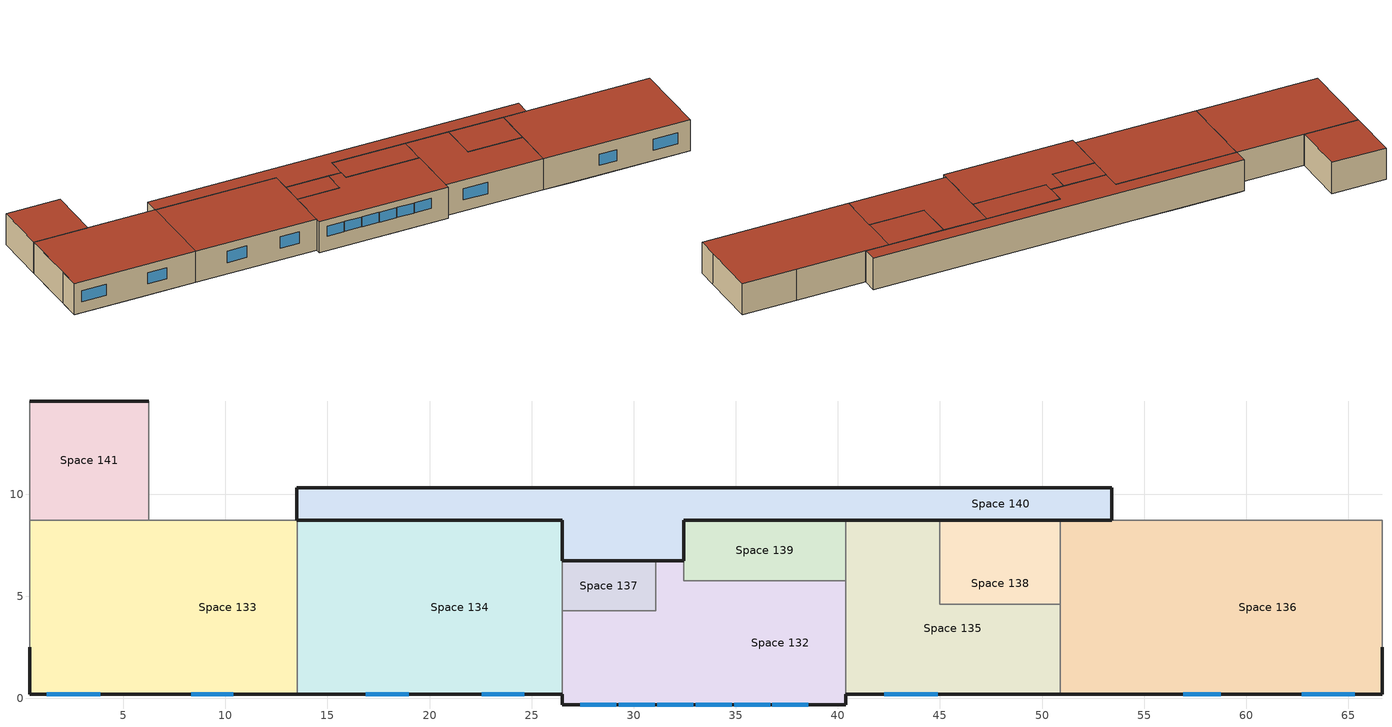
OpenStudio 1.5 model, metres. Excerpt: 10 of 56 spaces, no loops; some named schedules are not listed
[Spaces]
Space 132
 floor to Space 103: 31.07,4.3 31.07,-0.32 26.49,-0.32 26.49,4.3 z4.05
 floor to Space 104: 33.96,2.05 33.96,-0.32 31.07,-0.32 31.07,2.05 z4.05
 floor to Space 102: 40.38,5.75 40.38,-0.32 33.96,-0.32 33.96,5.75 z4.05
 floor to Space 111: 32.46,6.74 32.46,5.75 33.96,5.75 33.96,2.05 31.07,2.05 31.07,6.74 z4.05
 wall outside: 26.49,0.2 26.49,-0.32 40.38,-0.32 40.38,0.2 z4.05:7.56
 wall to Space 139: 40.38,5.75 32.46,5.75 32.46,6.74 z4.05:7.56
 wall to Space 135: 40.38,0.2 40.38,5.75 z4.05:7.56
 wall to Space 134: 26.49,4.3 26.49,0.2 z4.05:7.56
 wall to Space 137: 31.07,6.74 31.07,4.3 26.49,4.3 z4.05:7.56
 wall adiabatic (000 Interior Partition): 32.46,6.74 31.07,6.74 z4.05:7.56
 window: 27.39,-0.32 29.15,-0.32 / 33.05,-0.32 34.81,-0.32 z5.67:6.79; 29.27,-0.32 31.03,-0.32 / 31.16,-0.32 32.92,-0.32 / 36.78,-0.32 38.54,-0.32 z5.69:6.81; 34.92,-0.32 36.69,-0.32 z5.68:6.8
 roof outside: 40.38,-0.32 40.38,5.75 32.46,5.75 32.46,6.74 31.07,6.74 31.07,4.3 26.49,4.3 26.49,-0.32 z7.56
Space 133
 floor to Space 106: 13.51,8.73 13.51,0.2 6.71,0.2 6.71,8.73 z4.05
 floor to Space 105: 6.71,8.73 6.71,0.2 0.41,0.2 0.41,8.73 z4.05
 wall outside: 0.41,2.51 0.41,0.2 13.51,0.2 z4.05:7.56
 wall to Space 141: 6.24,8.73 0.41,8.73 z4.05:7.56
 wall to Space 142: 13.49,8.73 6.24,8.73 z4.05:7.56
 wall adiabatic (000 Interior Partition): 13.51,8.73 13.49,8.73 z4.05:7.56
 wall to Space 134: 13.51,0.2 13.51,8.73 z4.05:7.56
 wall to Space 158: 0.41,8.73 0.41,2.51 z4.05:7.56
 window: 8.33,0.2 10.39,0.2 z5.31:6.58; 1.26,0.2 3.88,0.2 z5.25:6.52
 roof outside: 13.51,0.2 13.51,8.73 0.41,8.73 0.41,0.2 z7.56
Space 134
 floor to Space 107: 26.49,8.73 26.49,0.2 16.48,0.2 16.48,8.73 z4.05
 floor to Space 106: 16.48,8.73 16.48,0.2 13.51,0.2 13.51,8.73 z4.05
 wall outside: 13.51,0.2 26.49,0.2 z4.05:7.56
 wall adiabatic (000 Interior Partition): 26.49,6.74 26.49,8.73 13.51,8.73 z4.05:7.56
 wall to Space 137: 26.49,4.3 26.49,6.74 z4.05:7.56
 window: 22.56,0.2 24.64,0.2 z5.37:6.64; 16.87,0.2 18.99,0.2 z5.35:6.62
 roof outside: 26.49,0.2 26.49,8.73 13.51,8.73 13.51,0.2 z7.56
Space 135
 floor to Space 114: 42.55,8.73 42.55,8.5 40.38,8.5 40.38,8.73 z4.05
 floor to Space 115: 42.55,8.73 45,8.73 45,8.5 42.55,8.5 z4.05
 floor to Space 111: 45,8.5 45,6.66 40.38,6.66 40.38,8.5 z4.05
 floor to Space 108: 45,6.66 45,4.62 50.89,4.62 50.89,0.2 40.38,0.2 40.38,6.66 z4.05
 wall outside: 40.38,0.2 50.89,0.2 z4.05:7.56
 wall adiabatic (000 Interior Ceiling): 45,8.73 40.38,8.73 z4.05:7.56
 wall to Space 138: 50.89,4.62 45,4.62 45,8.73 z4.05:7.56
 wall to Space 136: 50.89,0.2 50.89,4.62 z4.05:7.56
 wall to Space 139: 40.38,8.73 40.38,5.75 z4.05:7.56
 window: 42.26,0.2 44.88,0.2 z5.32:6.59
 roof outside: 50.89,0.2 50.89,4.62 45,4.62 45,8.73 40.38,8.73 40.38,0.2 z7.56
Space 136
 floor to Space 115: 53.41,8.73 53.41,8.5 50.89,8.5 50.89,8.73 z4.05
 floor to Space 110: 66.65,8.73 66.65,0.2 55.47,0.2 55.47,8.5 60.67,8.5 60.67,8.73 z4.05
 floor to Space 160: 55.47,2.29 55.47,0.2 53.64,0.2 53.64,2.29 z4.05
 floor to Space 116: 60.67,8.73 60.67,8.5 53.41,8.5 53.41,8.73 z4.05
 floor to Space 111: 55.47,8.5 55.47,2.29 53.64,2.29 53.64,6.66 50.89,6.66 50.89,8.5 z4.05
 floor to Space 108: 53.64,6.66 53.64,0.2 50.89,0.2 50.89,6.66 z4.05
 wall outside: 50.89,0.2 66.65,0.2 66.65,2.51 z4.05:7.56
 wall adiabatic (000 Interior Partition): 53.41,8.73 50.89,8.73 z4.05:7.56
 wall to Space 143: 60.78,8.73 53.41,8.73 z4.05:7.56
 wall to Space 144: 66.65,8.73 60.78,8.73 z4.05:7.56
 wall to Space 138: 50.89,8.73 50.89,4.62 z4.05:7.56
 wall to Space 156: 66.65,2.51 66.65,8.73 z4.05:7.56
 window: 62.71,0.2 65.32,0.2 z5.21:6.48; 56.91,0.2 58.76,0.2 z5.13:6.38
 roof outside: 66.65,0.2 66.65,8.73 50.89,8.73 50.89,0.2 z7.56
Space 137
 floor to Space 112: 31.07,6.74 31.07,4.3 26.49,4.3 26.49,6.74 z4.05
 wall adiabatic (000 Interior Partition): 31.07,6.74 26.49,6.74 z4.05:7.56
 roof outside: 31.07,4.3 31.07,6.74 26.49,6.74 26.49,4.3 z7.56
Space 138
 floor to Space 115: 50.89,8.73 50.89,8.5 45,8.5 45,8.73 z4.05
 floor to Space 108: 50.89,6.66 50.89,4.62 45,4.62 45,6.66 z4.05
 floor to Space 111: 50.89,8.5 50.89,6.66 45,6.66 45,8.5 z4.05
 wall adiabatic (000 Interior Ceiling): 50.89,8.73 45,8.73 z4.05:7.56
 roof outside: 50.89,4.62 50.89,8.73 45,8.73 45,4.62 z7.56
Space 139
 floor to Space 102: 40.38,6.66 40.38,5.75 33.96,5.75 33.96,6.66 z4.05
 floor to Space 113: 39.95,8.73 39.95,8.5 33.1,8.5 33.1,8.73 z4.05
 floor to Space 114: 40.38,8.73 40.38,8.5 39.95,8.5 39.95,8.73 z4.05
 floor to Space 111: 33.1,8.73 33.1,8.5 40.38,8.5 40.38,6.66 33.96,6.66 33.96,5.75 32.46,5.75 32.46,8.73 z4.05
 wall adiabatic (000 Interior Partition): 40.38,8.73 32.46,8.73 32.46,6.74 z4.05:7.56
 roof outside: 40.38,5.75 40.38,8.73 32.46,8.73 32.46,5.75 z7.56
Space 140
 floor ground (000 Interior Floor): 42.55,10.32 42.55,8.73 39.95,8.73 39.95,10.32 z4.05
 floor ground: 13.96,10.32 13.96,8.73 13.49,8.73 13.49,10.32 z4.05; 20.39,10.32 20.39,8.73 13.96,8.73 13.96,10.32 z4.05; 53.41,10.32 53.41,8.73 42.55,8.73 42.55,10.32 z4.05; 31.07,10.32 31.07,8.73 26.59,8.73 26.59,10.32 z4.05; 31.07,8.73 31.07,6.74 26.49,6.74 26.49,8.73 z4.05; 39.95,10.32 39.95,8.73 33.1,8.73 33.1,10.32 z4.05; 26.59,10.32 26.59,8.73 20.39,8.73 20.39,10.32 z4.05; 33.1,10.32 33.1,8.73 32.46,8.73 32.46,6.74 31.07,6.74 31.07,10.32 z4.05
 wall outside: 26.49,8.73 26.49,6.74 31.07,6.74 32.46,6.74 32.46,8.73 40.38,8.73 45,8.73 50.89,8.73 53.41,8.73 53.41,10.32 13.49,10.32 13.49,8.73 13.51,8.73 26.49,8.73 z4.05:7.56
 roof outside: 32.46,6.74 32.46,8.73 53.41,8.73 53.41,10.32 13.49,10.32 13.49,8.73 26.49,8.73 26.49,6.74 z7.56
Space 141
 floor to Space 105: 6.24,14.57 6.24,8.73 0.41,8.73 0.41,14.57 z4.05
 wall outside: 6.24,14.57 0.41,14.57 z4.05:7.56
 wall to Space 142: 6.24,8.73 6.24,14.57 z4.05:7.56
 wall to Space 158: 0.41,14.57 0.41,8.73 z4.05:7.56
 roof outside: 6.24,8.73 6.24,14.57 0.41,14.57 0.41,8.73 z7.56
[Site]
Site 1: Latitude {deg}=53.53; Longitude {deg}=-114.1; Time Zone {hr}=-7; Elevation {m}=723
[Building]
005 Hangar 4: North Axis {deg}=-15; Nominal Floor to Floor Height {m}=3; Default Construction Set=Vintage 4; Default Schedule Set=NRCan Cold Lake Default Schedule Set
[ClimateZones]
Climate Zone Institution Name 1=ASHRAE; Climate Zone Document Name 1=ANSI/ASHRAE Standard 169; Climate Zone Document Year 1=2006; Climate Zone Institution Name 2=CEC; Climate Zone Document Name 2=California Climate Zone Descriptions; Climate Zone Document Year 2=1995
[SizingPeriod:DesignDay] Barometric Pressure {Pa}=92936; Wind Direction {deg}=180; Sky Clearness=0; Rain Indicator=0; Snow Indicator=0; Day of Month=21; Daylight Saving Time Indicator=0; Dry-Bulb Temperature Range Modifier Type=DefaultMultipliers
Name | Maximum Dry-Bulb Temperature {C} | Daily Dry-Bulb Temperature Range {deltaC} | Humidity Indicating Conditions at Maximum Dry-Bulb {BasedOnField A3} | Wind Speed {m/s} | Month | Day Type | Humidity Indicating Type | Solar Model Indicator | ASHRAE Taub | ASHRAE Taud
Edmonton Stony Plain Ann Clg .4% Condns WB=>MDB | 25.3 | 12 | 19 | 3.8 | 7 | SummerDesignDay | Wetbulb | ASHRAETau | 0.353 | 2.369
Edmonton Stony Plain Ann Hum_n 99.6% Condns DP=>MCDB | -32.4 | 0 | -37.7 | 1.9 | 1 | WinterDesignDay | Dewpoint | ASHRAEClearSky
Edmonton Stony Plain Ann Clg .4% Condns DP=>MDB | 22.6 | 12 | 16.5 | 3.8 | 7 | SummerDesignDay | Dewpoint | ASHRAETau | 0.353 | 2.369
Edmonton Stony Plain Ann Clg .4% Condns DB=>MWB | 27.5 | 12 | 17.6 | 3.8 | 7 | SummerDesignDay | Wetbulb | ASHRAETau | 0.353 | 2.369
[Construction]
000 ExtSlabCarpet 4in ClimateZone 1-8: MAT-CC05 4 HW CONCRETE, CP02 CARPET PAD
000 Interior Ceiling: 000 M11 100mm lightweight concrete, 000 F05 Ceiling air space resistance, 000 F16 Acoustic tile
000 Interior Floor: 000 F16 Acoustic tile, 000 F05 Ceiling air space resistance, 000 M11 100mm lightweight concrete
000 Interior Partition: 000 G05 25mm wood
000 Interior Wall: 000 G01a 19mm gypsum board, 000 F04 Wall air space resistance, 000 G01a 19mm gypsum board
Vintage 4 Door R4: Vintage 4 Door mtl R4
Vintage 4 wall R8: Vintage 4 Wall mtl R8
Vintage 4 Roof R12: Vintage 4 Roof mtl R12
Vintage 4 Window R1.6: Vintage 4 Windows R1.6
[Material]
Name | Roughness | Thickness | Conductivity | Density | Specific Heat | Thermal Absorptance | Solar Absorptance | Visible Absorptance
000 F16 Acoustic tile | MediumSmooth | 0.0191 | 0.06 | 368 | 590
000 G01a 19mm gypsum board | MediumSmooth | 0.019 | 0.16 | 800 | 1090
000 G05 25mm wood | MediumSmooth | 0.0254 | 0.15 | 608 | 1630
000 M11 100mm lightweight concrete | MediumRough | 0.1016 | 0.53 | 1280 | 840
MAT-CC05 4 HW CONCRETE | Rough | 0.1016 | 1.311 | 2240 | 836.8 | 0.9 | 0.7 | 0.7
Vintage 4 Door mtl R4 | MediumRough | 0.03169 | 0.045 | 265 | 836.8 | 0.9 | 0.7 | 0.7
Vintage 4 Roof mtl R12 | MediumRough | 0.095745 | 0.045 | 265 | 836.8 | 0.9 | 0.7 | 0.7
Vintage 4 Wall mtl R8 | MediumRough | 0.06338 | 0.045 | 265 | 836.8 | 0.9 | 0.7 | 0.7
[Material:AirGap]
Name | Thermal Resistance
000 F04 Wall air space resistance | 0.15
000 F05 Ceiling air space resistance | 0.18
[Material:NoMass]
CP02 CARPET PAD: Roughness=VeryRough; Thermal Resistance=0.2165; Thermal Absorptance=0.9; Solar Absorptance=0.7; Visible Absorptance=0.8
[DefaultConstructionSet]
Vintage 4: Default Exterior Surface Constructions=Default Surface Constructions 1; Default Interior Surface Constructions=Default Surface Constructions 2; Default Ground Contact Surface Constructions=Default Surface Constructions 3; Default Exterior SubSurface Constructions=Default Sub Surface Constructions 1; Default Interior SubSurface Constructions=Default Sub Surface Constructions 2
[DefaultSurfaceConstructions]
Name | Floor Construction | Wall Construction | Roof Ceiling Construction
Default Surface Constructions 1 | 000 ExtSlabCarpet 4in ClimateZone 1-8 | Vintage 4 wall R8 | Vintage 4 Roof R12
Default Surface Constructions 2 | 000 Interior Floor | 000 Interior Wall | 000 Interior Ceiling
Default Surface Constructions 3 | 000 ExtSlabCarpet 4in ClimateZone 1-8 | 000 ExtSlabCarpet 4in ClimateZone 1-8 | 000 ExtSlabCarpet 4in ClimateZone 1-8
[DefaultSubSurfaceConstructions]
Name | Fixed Window Construction | Operable Window Construction | Door Construction | Glass Door Construction
Default Sub Surface Constructions 1 | Vintage 4 Window R1.6 | Vintage 4 Window R1.6 | Vintage 4 Door R4 | Vintage 4 Window R1.6
Default Sub Surface Constructions 2
[WindowMaterial:SimpleGlazingSystem]
Vintage 4 Windows R1.6: U-Factor {W/m2-K}=3.549; Solar Heat Gain Coefficient=0.6; Visible Transmittance=0.7
[ElectricEquipment:Definition] Design Level Calculation Method=Watts/Area
Name | Watts per Space Floor Area {W/m2} | Fraction Radiant
MNECB-Office type 1-sched-A-eq_elec_def | 7.5 | 0
MNECB-Active Storage Bulky-sched-E-eq_elec_def; MNECB-Toilet and Washrooms-sched-*-eq_elec_def | 1 | 0
MNECB-Electrical/Electronic-sched-C-eq_elec_def | 10 | 0
MNECB-Corridors-sched-*-eq_elec_def; MNECB-Active Stairway-sched-*-eq_elec_def | 0 | 0
MNECB-Conference/Meeting-sched-C-eq_elec_def; MNECB-Recreation/Lounge-sched-B-eq_elec_def | 1
MNECB-Card File/Cataloguing-sched-C-eq_elec_def | 2.5 | 0
MNECB-Locker Room and Shower-sched-*-eq_elec_def | 2.5
[Lights:Definition] Design Level Calculation Method=Watts/Area
Name | Watts per Space Floor Area {W/m2}
MNECB-Office-1-sched-A-lights_def; MNECB-Conference/Meeting-sched-C-lights_def | 19.4
MNECB-Active Storage Bulky-sched-E-lights_def | 3.2
MNECB-Electrical/Electronic-sched-C-lights_def | 26.9
MNECB-Toilet and Washrooms-sched-*-lights_def | 8.7
MNECB-Corridors-sched-*-lights_def; MNECB-Locker Room and Shower-sched-I-lights_def | 8.6
MNECB-Active Stairway-sched-*-lights_def | 6.5
MNECB-Recreation/Lounge-sched-B-lights_def | 7.5
MNECB-Card File/Cataloguing-sched-C-lights_def | 17.2
[People:Definition] Number of People Calculation Method=Area/Person; Fraction Radiant=0.3
Name | Space Floor Area per Person {m2/person}
MNECBModified-Office-1-sched-A-people_def; MNECBModified-Card File/Cataloguing-sched-C-people_def | 29
MNECBModified-Active Storage Bulky-sched-E-people_def; MNECBModified-Corridors-sched-*-people_def; MNECBModified-Active Stairway-sched-*-people_def | 146
MNECBModified-Electrical/Electronic-sched-C-people_def | 43
MNECBModified-Toilet and Washrooms-*-people_def | 44
MNECBModified-Conference-Meeting-sched-C-people_def | 7
MNECBModified-Recreation-Lounge-sched-B-people_def; MNECBModified-Locker Room and Shower-sched-*-people_def | 15
[ThermostatSetpoint:DualSetpoint] Heating Setpoint Temperature Schedule=NRCan Default Heating Setpoint
Name | Cooling Setpoint Temperature Schedule
Thermostat Setpoint Dual Setpoint 25; Thermostat Setpoint Dual Setpoint 26; Thermostat Setpoint Dual Setpoint 31; Thermostat Setpoint Dual Setpoint 33; Thermostat Setpoint Dual Setpoint 34; Thermostat Setpoint Dual Setpoint 35 | NRCan - Default Cooling Setpoint
Thermostat Setpoint Dual Setpoint 32; Thermostat Setpoint Dual Setpoint 39; Thermostat Setpoint Dual Setpoint 46; Thermostat Setpoint Dual Setpoint 47 | NRCan Default Cooling Setpoint (No AC)
[DesignSpecification:OutdoorAir] Outdoor Air Flow per Floor Area {m3/s-m2}=0
Name | Outdoor Air Flow per Person {m3/s-person} | Outdoor Air Flow Rate {m3/s}
MNECBPerPerson-Office Category 1-A-oa | 0.01
MNECBPerPerson-Active Storage Bulky-E-oa; MNECBPerPerson-Corridors-*-oa; MNECBPerPerson-Active Stairway-*-oa; MNECBPerPerson-Locker Room and Shower-*-oa | 0.025
MNECBPerPerson-Electrical/Electronic-C-oa | 0.0375
MNECBPerPerson-Toilet and Washrooms-*-oa; MNECBPerPerson-Recreation/Lounge-B-oa | 0.03
MNECBPerPerson-Conference/Meeting-C-oa | 0.01 | 0
MNECBPerPerson-Card File/Cataloguing-C-oa | 0.008
[BuildingStory]
Building Story 2: Nominal Z Coordinate {m}=0; Nominal Floor to Floor Height {m}=4.055
[Space] Building Story=Building Story 2
Name | Space Type | Thermal Zone
Space 132 | Assembly-Conference/Meeting | MZ7-Meeting
Space 133 | Office Category 1 | MZ3-Offices
Space 134 | Storage/Warehouse-Active Storage Bulky | MZ4-Storage
Space 135 | Assembly-Recreation/Lounge | MZ9-Lounge
Space 136 | Shop-Electrical/Electronic | MZ11-Workshop
Space 137 | Service and Common-Active Stairway | MZ6-Stairs
Space 138 | Library-Card File/Cataloguing | MZ10-Library
Space 139 | Service and Common-Toilet and Washrooms | MZ8-Toilets
Space 140 | Service and Common-Corridors | MZ5-Offices
Space 141 | Assembly-Locker Room and Shower | MZ1-Lockers
[SpaceType] Default Schedule Set=NRCan Cold Lake Default Schedule Set
Name | Design Specification Outdoor Air Object
Office Category 1 | MNECBPerPerson-Office Category 1-A-oa
Storage/Warehouse-Active Storage Bulky | MNECBPerPerson-Active Storage Bulky-E-oa
Shop-Electrical/Electronic | MNECBPerPerson-Electrical/Electronic-C-oa
Service and Common-Toilet and Washrooms | MNECBPerPerson-Toilet and Washrooms-*-oa
Service and Common-Corridors | MNECBPerPerson-Corridors-*-oa
Service and Common-Active Stairway | MNECBPerPerson-Active Stairway-*-oa
Assembly-Conference/Meeting | MNECBPerPerson-Conference/Meeting-C-oa
Assembly-Recreation/Lounge | MNECBPerPerson-Recreation/Lounge-B-oa
Library-Card File/Cataloguing | MNECBPerPerson-Card File/Cataloguing-C-oa
Assembly-Locker Room and Shower | MNECBPerPerson-Locker Room and Shower-*-oa
[People]
Name | People Definition | Space or SpaceType
People 53 | MNECBModified-Office-1-sched-A-people_def | Office Category 1
People 3 | MNECBModified-Active Storage Bulky-sched-E-people_def | Storage/Warehouse-Active Storage Bulky
People 24 | MNECBModified-Electrical/Electronic-sched-C-people_def | Shop-Electrical/Electronic
People 79 | MNECBModified-Toilet and Washrooms-*-people_def | Service and Common-Toilet and Washrooms
People 21 | MNECBModified-Corridors-sched-*-people_def | Service and Common-Corridors
People 2 | MNECBModified-Active Stairway-sched-*-people_def | Service and Common-Active Stairway
People 20 | MNECBModified-Conference-Meeting-sched-C-people_def | Assembly-Conference/Meeting
People 64 | MNECBModified-Recreation-Lounge-sched-B-people_def | Assembly-Recreation/Lounge
People 15 | MNECBModified-Card File/Cataloguing-sched-C-people_def | Library-Card File/Cataloguing
People 45 | MNECBModified-Locker Room and Shower-sched-*-people_def | Assembly-Locker Room and Shower
[Lights]
Name | Lights Definition | Space or SpaceType
Lights 53 | MNECB-Office-1-sched-A-lights_def | Office Category 1
Lights 2 | MNECB-Active Storage Bulky-sched-E-lights_def | Storage/Warehouse-Active Storage Bulky
Lights 24 | MNECB-Electrical/Electronic-sched-C-lights_def | Shop-Electrical/Electronic
Lights 85 | MNECB-Toilet and Washrooms-sched-*-lights_def | Service and Common-Toilet and Washrooms
Lights 21 | MNECB-Corridors-sched-*-lights_def | Service and Common-Corridors
Lights 1 | MNECB-Active Stairway-sched-*-lights_def | Service and Common-Active Stairway
Lights 20 | MNECB-Conference/Meeting-sched-C-lights_def | Assembly-Conference/Meeting
Lights 64 | MNECB-Recreation/Lounge-sched-B-lights_def | Assembly-Recreation/Lounge
Lights 15 | MNECB-Card File/Cataloguing-sched-C-lights_def | Library-Card File/Cataloguing
Lights 45 | MNECB-Locker Room and Shower-sched-I-lights_def | Assembly-Locker Room and Shower
[ElectricEquipment]
Name | Electric Equipment Definition | Space or SpaceType
Electric Equipment 54 | MNECB-Office type 1-sched-A-eq_elec_def | Office Category 1
Electric Equipment 3 | MNECB-Active Storage Bulky-sched-E-eq_elec_def | Storage/Warehouse-Active Storage Bulky
Electric Equipment 25 | MNECB-Electrical/Electronic-sched-C-eq_elec_def | Shop-Electrical/Electronic
Electric Equipment 85 | MNECB-Toilet and Washrooms-sched-*-eq_elec_def | Service and Common-Toilet and Washrooms
Electric Equipment 22 | MNECB-Corridors-sched-*-eq_elec_def | Service and Common-Corridors
Electric Equipment 2 | MNECB-Active Stairway-sched-*-eq_elec_def | Service and Common-Active Stairway
Electric Equipment 21 | MNECB-Conference/Meeting-sched-C-eq_elec_def | Assembly-Conference/Meeting
Electric Equipment 65 | MNECB-Recreation/Lounge-sched-B-eq_elec_def | Assembly-Recreation/Lounge
Electric Equipment 16 | MNECB-Card File/Cataloguing-sched-C-eq_elec_def | Library-Card File/Cataloguing
Electric Equipment 46 | MNECB-Locker Room and Shower-sched-*-eq_elec_def | Assembly-Locker Room and Shower
[ThermalZone] Use Ideal Air Loads=No
Name | Thermostat
MZ1-Lockers | Thermostat Setpoint Dual Setpoint 39
MZ3-Offices | Thermostat Setpoint Dual Setpoint 31
MZ4-Storage | Thermostat Setpoint Dual Setpoint 32
MZ5-Offices | Thermostat Setpoint Dual Setpoint 33
MZ6-Stairs | Thermostat Setpoint Dual Setpoint 46
MZ7-Meeting | Thermostat Setpoint Dual Setpoint 34
MZ8-Toilets | Thermostat Setpoint Dual Setpoint 47
MZ9-Lounge | Thermostat Setpoint Dual Setpoint 35
MZ10-Library | Thermostat Setpoint Dual Setpoint 25
MZ11-Workshop | Thermostat Setpoint Dual Setpoint 26
[DefaultScheduleSet]
NRCan Cold Lake Default Schedule Set: Hours of Operation Schedule=NRCan - Cold Lake - Default Fans; Number of People Schedule=NRCan - Cold Lake - Default People; People Activity Level Schedule=NRCan - Cold Lake - Default Activity; Lighting Schedule=NRCan - Cold Lake - Default Lights; Electric Equipment Schedule=NRCan - Cold Lake - Default Equip; Hot Water Equipment Schedule=NRCan - Cold Lake - Default Hot Water
[SpaceInfiltration:DesignFlowRate] Schedule=Always On; Design Flow Rate Calculation Method=Flow/ExteriorArea; Design Flow Rate {m3/s}=0; Flow per Exterior Surface Area {m3/s-m2}=0.0008
Name | Space or SpaceType | Flow per Space Floor Area {m3/s-m2}
Space Infiltration Design Flow Rate 1 | Assembly-Conference/Meeting | 0
Space Infiltration Design Flow Rate 2 | Assembly-Locker Room and Shower
Space Infiltration Design Flow Rate 3 | Assembly-Recreation/Lounge | 0
Space Infiltration Design Flow Rate 4 | Library-Card File/Cataloguing
Space Infiltration Design Flow Rate 5 | Office Category 1 | 0
Space Infiltration Design Flow Rate 6 | Service and Common-Active Stairway | 0
Space Infiltration Design Flow Rate 7 | Service and Common-Corridors | 0
Space Infiltration Design Flow Rate 8 | Service and Common-Toilet and Washrooms | 0
Space Infiltration Design Flow Rate 9 | Shop-Electrical/Electronic | 0
Space Infiltration Design Flow Rate 13 | Storage/Warehouse-Active Storage Bulky | 0
[Schedule:Ruleset]
Name | Default Day Schedule | Summer Design Day Schedule | Winter Design Day Schedule
Always On | Always On Default Schedule | Always On Summer Design Day | Always On Winter Design Day
NRCan - Cold Lake - Default Lights | Schedule Day 6
NRCan - Cold Lake - Default Hot Water | Schedule Day 15
NRCan - Cold Lake - Default Equip | Schedule Day 25
NRCan - Cold Lake - Default Fans | Schedule Day 28
NRCan - Cold Lake - Default People | Schedule Day 31
NRCan - Cold Lake - Default Activity | Schedule Day 39
NRCan Default Heating Setpoint | Schedule Day 41 | Schedule Day 43 | Schedule Day 44
NRCan Default Cooling Setpoint (No AC) | Schedule Day 42 | Schedule Day 46 | Schedule Day 47
NRCan - Default Cooling Setpoint | Schedule Day 48 | Schedule Day 50 | Schedule Day 51
[Schedule:Day]
Schedule Day 41: 24, 0, 21
Schedule Day 43; Schedule Day 44: 24, 0, 20
Schedule Day 42; Schedule Day 46; Schedule Day 47: 24, 0, 32
Schedule Day 48; Schedule Day 50; Schedule Day 51: 24, 0, 24
[Schedule:Rule] Apply Sunday=Yes; Apply Monday=Yes; Apply Tuesday=Yes; Apply Wednesday=Yes; Apply Thursday=Yes; Apply Friday=Yes; Apply Saturday=Yes
Name | Schedule Ruleset | Rule Order | Day Schedule | Date Specification Type | Start Month | Start Day | End Month | End Day
Schedule Rule 2 | NRCan Default Cooling Setpoint (No AC) | 0 | Schedule Day 45 | DateRange | 1 | 1 | 12 | 31
Schedule Rule 3 | NRCan - Default Cooling Setpoint | 2 | Schedule Day 49 | DateRange | 10 | 1 | 12 | 31
Schedule Rule 4 | NRCan - Default Cooling Setpoint | 1 | Schedule Day 52 | DateRange | 1 | 1 | 4 | 30
Schedule Rule 6 | NRCan Default Heating Setpoint | 0 | Schedule Day 54
